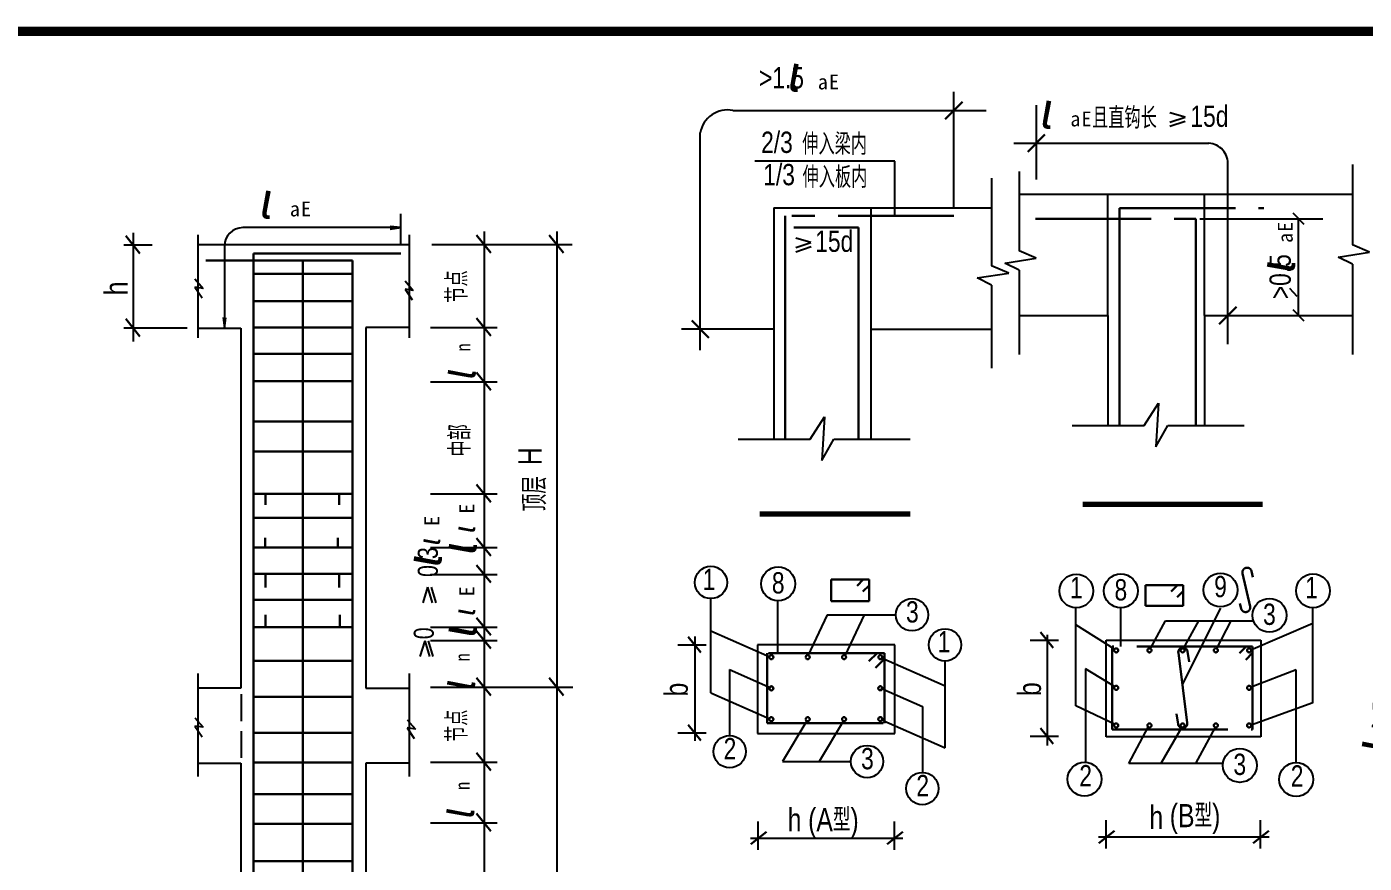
# Model space of a CAD drawing. Extents: x 299218 to 746073, y -331171 to -40619.
# Drawn here: x 425799 to 440238, y -141896 to -132872 of the extents above; entities that cross this region are included whole.
import ezdxf
from ezdxf.enums import TextEntityAlignment as Align

# ---------------------------------------------------------------- set-up
doc = ezdxf.new("R2010")
doc.units = 0
doc.header["$LTSCALE"] = 1000
doc.header["$MEASUREMENT"] = 0
doc.linetypes.add('CENTER', pattern=[2, 1.25, -0.25, 0.25, -0.25])
doc.layers.add('1', color=1, linetype='CENTER', lineweight=30)
for name, color, linetype in [('2', 7, 'Continuous'), ('3', 3, 'Continuous'), ('DIM_SYMB', 3, 'Continuous'), ('LP2', 2, 'Continuous'), ('PDIM', 3, 'Continuous'), ('PUB_DIM', 3, 'Continuous'), ('PUB_TITLE', 4, 'Continuous'), ('ZB2', 3, 'Continuous')]:
    doc.layers.add(name, color=color, linetype=linetype)
doc.styles.add('-宋体', font='', dxfattribs={"width": 0.8})
doc.styles.add('GS_Rein', font='GS_TXT.shx', dxfattribs={"width": 0.7, "bigfont": 'GS_HZTXT.shx'})
doc.styles.add('WMF-宋体0', font='')
doc.styles.get('-宋体').set_extended_font_data('SimSun')
doc.styles.get('WMF-宋体0').set_extended_font_data('SimSun')

# ---------------------------------------------------------------- blocks, each defined once
blk = doc.blocks.new('AA')
for p, q in [((-91, -39), (13, 52)), ((13, 52), (0, -39)), ((0, -39), (117, 39))]:
    blk.add_line(p, q)
blk = doc.blocks.new('A$C30D65830')
at = {"color": 7, "style": 'WMF-宋体0'}
for height, p in [(500, (-461, -101)), (300, (-154, -92))]:
    blk.add_text('ι', height=height, rotation=350, dxfattribs=at).set_placement(p)
blk.add_text('E', height=200, dxfattribs=at).set_placement((134, -97))
blk = doc.blocks.new('21')
at = {"color": 7, "style": 'WMF-宋体0'}
blk.add_text('ι', height=400, rotation=350, dxfattribs=at).set_placement((187212, -120479))
for s, p in [('a', (187568, -120476)), ('E', (187688, -120476))]:
    blk.add_text(s, height=160, dxfattribs=at).set_placement(p)

msp = doc.modelspace()

# ---------------------------------------------------------------- linework, layer by layer
for p, q in [((440110.2, -134358.3, -2616.3), (440110.2, -135224.8, -2616.3)), ((436214.8, -134506.5, -2616.3), (436214.8, -135450.4, -2616.3)), ((436511.6, -134433.8, -2616.3), (436511.6, -135290.7, -2616.3)), ((436696.8, -135369.9, -2616.3), (436511.6, -135290.7, -2616.3)), ((440295.4, -135304.1, -2616.3), (440110.2, -135224.8, -2616.3)), ((436357.9, -135422, -2616.3), (436696.8, -135369.9, -2616.3)), ((436511.6, -135498.7, -2616.3), (436357.9, -135422, -2616.3)), ((439956.5, -135356.1, -2616.3), (440295.4, -135304.1, -2616.3)), ((440110.2, -135432.9, -2616.3), (439956.5, -135356.1, -2616.3)), ((440110.2, -135432.9, -2616.3), (440110.2, -136406.2, -2616.3)), ((436061.1, -135581.8, -2616.3), (436400, -135529.7, -2616.3)), ((436214.8, -135658.5, -2616.3), (436061.1, -135581.8, -2616.3)), ((436400, -135529.7, -2616.3), (436214.8, -135450.4, -2616.3)), ((436511.6, -135498.7, -2616.3), (436511.6, -136409.1, -2616.3)), ((436214.8, -135658.5, -2616.3), (436214.8, -136554.4, -2616.3)), ((438515, -135986.5, -2616.3), (440110.2, -135986.5, -2616.3)), ((437861, -137174.2, -2616.3), (438018.3, -136932.8, -2616.3)), ((438018.3, -136932.8, -2616.3), (437986.8, -137404, -2616.3)), ((434255.8, -137322.4, -2616.3), (434413, -137081, -2616.3)), ((434413, -137081, -2616.3), (434381.6, -137552.2, -2616.3)), ((437084, -137174.2, -2616.3), (437861, -137174.2, -2616.3)), ((437986.8, -137404, -2616.3), (438116.5, -137174.2, -2616.3)), ((438116.5, -137174.2, -2616.3), (438942.3, -137174.2, -2616.3)), ((433478.7, -137322.4, -2616.3), (434255.8, -137322.4, -2616.3)), ((434381.6, -137552.2, -2616.3), (434511.3, -137322.4, -2616.3)), ((434511.3, -137322.4, -2616.3), (435337.1, -137322.4, -2616.3))]:
    msp.add_line(p, q)
at = {"color": 0, "linetype": 'ByBlock'}
for p, q in [((438464.4, -134943.4, -2616.3), (439791.9, -134943.4, -2616.3)), ((439591.3, -135004.4, -2616.3), (439469.2, -134882.3, -2616.3)), ((439530.2, -135986.5, -2616.3), (439530.2, -134943.4, -2616.3)), ((439591.3, -136047.5, -2616.3), (439469.2, -135925.4, -2616.3))]:
    msp.add_line(p, q, dxfattribs=at)
at = {"layer": '1', "color": 6}
for p, q in [((435899.5, -133683, -2616.3), (435714.5, -133868, -2616.3)), ((436790.9, -134034.6, -2616.3), (436605.9, -134219.6, -2616.3)), ((437596.7, -134830, -2616.3), (439155.6, -134830, -2616.3)), ((435807.9, -134911.5, -2616.3), (433985.4, -134911.5, -2616.3)), ((436687.8, -134943.4, -2616.3), (438420.8, -134943.4, -2616.3)), ((426868.9, -135128.8, -12419.9), (427021.1, -135319.1, -12419.9)), ((430655.8, -135121.4, -12419.9), (430807.9, -135311.7, -12419.9)), ((431440.1, -135121.4, -12419.9), (431592.2, -135311.7, -12419.9)), ((434078.7, -135037.7, -2616.3), (434776.8, -135037.7, -2616.3)), ((430655.8, -136014.8, -12419.9), (430807.9, -136205, -12419.9)), ((438858.6, -135894, -2616.3), (438673.6, -136079, -2616.3)), ((426868.9, -136021.5, -12419.9), (427021.1, -136211.8, -12419.9)), ((432977.6, -136042.2, -2616.3), (433162.6, -136227.2, -2616.3)), ((430655.8, -136602.1, -12419.9), (430807.9, -136792.4, -12419.9)), ((430655.8, -137808.9, -12419.9), (430807.9, -137999.1, -12419.9)), ((430655.8, -138390.2, -12419.9), (430807.9, -138580.4, -12419.9)), ((430655.8, -138678.7, -12419.9), (430807.9, -138868.9, -12419.9)), ((439037, -138808.2, -5232.6), (439022.2, -138745.7, -5232.6)), ((434483.1, -138836.3, -10465.2), (434483.1, -139069.1, -10465.2)), ((434891.9, -138836.3, -10465.2), (434483.1, -138836.3, -10465.2)), ((434829.1, -138836.3, -10465.2), (434762.5, -138902.9, -10465.2)), ((434891.9, -138899.1, -10465.2), (434825.3, -138965.7, -10465.2)), ((434891.9, -139069.1, -10465.2), (434891.9, -138836.3, -10465.2)), ((437875.7, -138896.5, -5232.6), (437875.7, -139118.5, -5232.6)), ((438284.5, -138896.5, -5232.6), (437875.7, -138896.5, -5232.6)), ((438221.7, -138896.5, -5232.6), (438155.1, -138963.1, -5232.6)), ((438284.5, -139118.5, -5232.6), (438284.5, -138896.5, -5232.6)), ((439006.2, -139125, -5232.6), (438924.9, -138768.8, -5232.6)), ((438284.5, -138959.3, -5232.6), (438217.9, -139025.9, -5232.6)), ((434483.1, -139069.1, -10465.2), (434891.9, -139069.1, -10465.2)), ((437875.7, -139118.5, -5232.6), (438284.5, -139118.5, -5232.6)), ((438908.9, -139148.1, -5232.6), (438896.4, -139095.2, -5232.6)), ((430655.8, -139246.9, -12419.9), (430807.9, -139437.1, -12419.9)), ((430655.8, -139390.8, -12419.9), (430807.9, -139581.1, -12419.9)), ((432940.9, -139454, -10465.2), (433075.9, -139622.7, -10465.2)), ((436744.2, -139404.1, -5232.6), (436879.1, -139572.8, -5232.6)), ((439033.7, -139556.2, -5232.6), (437517.3, -139556.2, -5232.6)), ((437517.3, -139556.2, -5232.6), (437517.3, -140453.4, -5232.6)), ((438963.9, -139556.2, -5232.6), (438889.9, -139630.2, -5232.6)), ((439033.7, -139626, -5232.6), (438959.7, -139700, -5232.6)), ((439033.7, -140453.4, -5232.6), (439033.7, -139556.2, -5232.6)), ((435057.6, -139629.4, -10465.2), (433793.8, -139629.4, -10465.2)), ((433793.8, -139629.4, -10465.2), (433793.8, -140384, -10465.2)), ((434979.9, -139629.4, -10465.2), (434891.6, -139717.7, -10465.2)), ((435057.6, -139691.2, -10465.2), (434961.4, -139787.5, -10465.2)), ((435057.6, -140384, -10465.2), (435057.6, -139629.4, -10465.2)), ((430655.8, -139895, -12419.9), (430807.9, -140085.3, -12419.9)), ((431440.1, -139895, -12419.9), (431592.2, -140085.3, -12419.9)), ((432940.9, -140403, -10465.2), (433075.9, -140571.7, -10465.2)), ((433793.8, -140384, -10465.2), (435057.6, -140384, -10465.2)), ((436744.2, -140439.2, -5232.6), (436879.1, -140608, -5232.6)), ((437517.3, -140453.4, -5232.6), (439033.7, -140453.4, -5232.6)), ((430655.8, -140704.6, -12419.9), (430807.9, -140894.8, -12419.9)), ((430655.8, -141357.9, -12419.9), (430807.9, -141548.1, -12419.9)), ((433784.9, -141556.1, -10465.2), (433616.1, -141691, -10465.2)), ((435256.4, -141556.1, -10465.2), (435087.6, -141691, -10465.2)), ((437542.2, -141544.7, -5232.6), (437373.4, -141679.6, -5232.6)), ((439209.5, -141544.7, -5232.6), (439040.7, -141679.6, -5232.6))]:
    msp.add_line(p, q, dxfattribs=at)
at = {"layer": '1', "color": 6, "linetype": 'ByBlock'}
for p, q in [((437596.7, -134830, -2616.3), (437596.7, -137174.2, -2616.3)), ((433985.4, -134911.5, -2616.3), (433985.4, -137322.4, -2616.3)), ((438420.8, -137174.2, -2616.3), (438420.8, -134943.4, -2616.3)), ((434776.8, -135037.7, -2616.3), (434776.8, -137322.4, -2616.3)), ((429316.1, -135395, -12419.9), (427731.3, -135395, -12419.9)), ((428245.8, -135317.1, -12419.9), (428245.8, -155944.2, -12419.9)), ((429836, -135317.1, -12419.9), (428245.8, -135317.1, -12419.9)), ((428780.9, -135395, -12419.9), (428780.9, -155952.6, -12419.9)), ((429316.1, -155944.2, -12419.9), (429316.1, -135395, -12419.9)), ((428245.8, -135536.9, -12419.9), (429316.1, -135536.9, -12419.9)), ((428245.8, -135831.8, -12419.9), (429316.1, -135831.8, -12419.9)), ((428245.8, -136115.3, -12419.9), (429316.1, -136115.3, -12419.9)), ((428245.8, -136398.7, -12419.9), (429316.1, -136398.7, -12419.9)), ((428245.8, -136693.6, -12419.9), (429316.1, -136693.6, -12419.9)), ((428245.8, -137132.2, -12419.9), (429316.1, -137132.2, -12419.9)), ((428245.8, -137455.8, -12419.9), (429316.1, -137455.8, -12419.9)), ((428245.8, -137909.8, -12419.9), (429316.1, -137909.8, -12419.9)), ((428375.5, -138028.8, -12419.9), (428375.5, -137909.8, -12419.9)), ((429170.9, -138028.8, -12419.9), (429170.9, -137909.8, -12419.9)), ((428245.8, -138168.5, -12419.9), (429316.1, -138168.5, -12419.9)), ((428374.4, -138491.1, -12419.9), (428374.4, -138383.7, -12419.9)), ((429158.5, -138491.1, -12419.9), (429158.5, -138383.7, -12419.9)), ((428245.8, -138491.1, -12419.9), (429316.1, -138491.1, -12419.9)), ((428245.8, -138772.6, -12419.9), (429316.1, -138772.6, -12419.9)), ((428376.7, -138921.9), (428376.7, -138779.6)), ((429170.1, -138921.9, -12419.9), (429170.1, -138779.6, -12419.9)), ((428245.8, -139053.4, -12419.9), (429316.1, -139053.4, -12419.9)), ((428376.4, -139343.5, -12419.9), (428376.4, -139214.9, -12419.9)), ((429179.6, -139344.9, -12419.9), (429179.6, -139216.3, -12419.9)), ((428245.8, -139348.4, -12419.9), (429316.1, -139348.4, -12419.9)), ((428245.8, -139713.6, -12419.9), (429316.1, -139713.6, -12419.9)), ((428245.8, -140102.1, -12419.9), (429316.1, -140102.1, -12419.9)), ((428245.8, -140490.7, -12419.9), (429316.1, -140490.7, -12419.9)), ((428245.8, -140809.1, -12419.9), (429316.1, -140809.1, -12419.9)), ((428245.8, -141150.9, -12419.9), (429316.1, -141150.9, -12419.9)), ((428245.8, -141469.2, -12419.9), (429316.1, -141469.2, -12419.9)), ((428245.8, -141875.1, -12419.9), (429316.1, -141875.1, -12419.9))]:
    msp.add_line(p, q, dxfattribs=at)
at = {"layer": '1', "color": 6, "elevation": -5232.6}
msp.add_lwpolyline([(438346.9, -139723.2), (438330.4, -139610.8, 1), (438231.5, -139625.3), (438327.3, -140381.4, -1), (438228.4, -140395.9), (438212, -140283.5)], format="xyb", dxfattribs=at)
at = {"layer": '1', "color": 6}
for centre in [(437560.8, -139599.2, -5232.6), (437919.4, -139599.2, -5232.6), (438277.9, -139599.2, -5232.6), (438636.4, -139599.2, -5232.6), (438995, -139599.2, -5232.6), (433837.4, -139672.4, -10465.2), (434229.8, -139672.4, -10465.2), (434622.3, -139672.4, -10465.2), (435014.6, -139673, -10465.2), (433837.4, -140009.2, -10465.2), (435014, -140008.4, -10465.2), (437560.8, -140003.5, -5232.6), (438995, -140003.5, -5232.6), (433837.4, -140341.8, -10465.2), (434229.8, -140341.8, -10465.2), (434622.3, -140341.8, -10465.2), (435014, -140340.9, -10465.2), (437560.8, -140408.9, -5232.6), (437919.4, -140408.9, -5232.6), (438277.9, -140408.9, -5232.6), (438636.4, -140408.9, -5232.6), (438995, -140408.9, -5232.6)]:
    msp.add_circle(centre, 21.8, dxfattribs=at)
for centre, start, end in [((438973.6, -138757.3, -5232.6), 13.32426, 193.32426), ((438957.6, -139136.5, -5232.6), 193.32426, 13.32426)]:
    msp.add_arc(centre, 50, start, end, dxfattribs=at)
at = {"layer": '2', "color": 2, "ltscale": 15}
for p, q in [((436511.6, -134678.3, -2616.3), (440110.2, -134678.3, -2616.3)), ((437468.5, -135986.5, -2616.3), (437468.5, -134678.3, -2616.3)), ((438515, -135986.5, -2616.3), (438515, -134678.3, -2616.3)), ((433863.2, -134826.5, -2616.3), (433863.2, -137322.4, -2616.3)), ((433863.2, -134826.5, -2616.3), (436214.8, -134826.5, -2616.3)), ((434909.8, -134826.5, -2616.3), (434909.8, -136134.7, -2616.3)), ((429836, -135231, -12419.9), (429836, -134889.3, -12419.9)), ((426949.6, -135095.2, -12419.9), (426949.6, -136269.2, -12419.9)), ((427644.8, -135117.5, -12419.9), (427644.8, -136227.3, -12419.9)), ((429836, -135039.3, -12419.9), (428130.6, -135039.3, -12419.9)), ((429720.9, -135053.9, -12419.9), (429836, -135039.3, -12419.9)), ((429836, -135039.3, -12419.9), (429722.5, -135025.9, -12419.9)), ((429926, -135117.5, -12419.9), (429926, -136227.3, -12419.9)), ((430736.5, -135080.4, -12419.9), (430736.5, -155612.1, -12419.9)), ((431520.8, -135080.4, -12419.9), (431520.8, -156323.3, -12419.9)), ((427151.7, -135229.7, -12419.9), (426847.7, -135229.7, -12419.9)), ((429926, -135225.4, -12419.9), (427644.8, -135225.4, -12419.9)), ((427933.9, -135236, -12419.9), (427933.9, -136124.2, -12419.9)), ((430171.1, -135222.3, -12419.9), (431686.2, -135222.3, -12419.9)), ((427919.4, -136009.1, -12419.9), (427933.9, -136124.2, -12419.9)), ((427933.9, -136124.2, -12419.9), (427947.3, -136010.7, -12419.9)), ((436511.6, -135986.5, -2616.3), (437468.5, -135986.5, -2616.3)), ((437468.5, -135986.5, -2616.3), (437468.5, -137174.2, -2616.3)), ((438515, -135986.5, -2616.3), (438515, -137174.2, -2616.3)), ((438558.6, -135986.5, -2616.3), (439791.9, -135986.5, -2616.3)), ((427287.6, -136122.5, -12419.9), (426847.7, -136122.5, -12419.9)), ((427529.9, -136122.5, -12419.9), (427090, -136122.5, -12419.9)), ((427644.8, -136124.2, -12419.9), (428111.8, -136124.2, -12419.9)), ((428111.8, -136124.2, -12419.9), (428111.8, -140007.1, -12419.9)), ((429459, -136117.6, -12419.9), (429459, -140007.1, -12419.9)), ((429926, -136117.6, -12419.9), (429459, -136117.6, -12419.9)), ((430159.4, -136115.7, -12419.9), (430875.8, -136115.7, -12419.9)), ((434909.8, -136134.7, -2616.3), (434909.8, -137322.4, -2616.3)), ((434909.8, -136134.7, -2616.3), (436214.8, -136134.7, -2616.3)), ((430159.4, -136703, -12419.9), (430875.8, -136703, -12419.9)), ((430159.4, -137909.8, -12419.9), (430875.8, -137909.8, -12419.9)), ((430159.4, -138491.1, -12419.9), (430875.8, -138491.1, -12419.9)), ((430159.4, -138779.6, -12419.9), (430875.8, -138779.6, -12419.9)), ((430078.1, -139085.4), (430128.7, -138916.8)), ((430179.3, -139085.4), (430128.7, -138916.8)), ((430218, -139085.4), (430167.4, -138916.8)), ((433185.2, -140057.7, -10465.2), (433185.2, -139041.3, -10465.2)), ((433907.5, -139621.3, -10465.2), (433907.5, -139065.4, -10465.2)), ((437125.1, -140196.4, -5232.6), (437125.1, -139141.8, -5232.6)), ((437609.6, -139556.2, -5232.6), (437609.6, -139140.5, -5232.6)), ((438274.9, -139967.9, -5232.6), (438689.1, -139142.7, -5232.6)), ((439684.9, -140166.6, -5232.6), (439684.9, -139139.8, -5232.6)), ((434441.5, -139215.9, -10465.2), (434231.6, -139659.6, -10465.2)), ((434441.5, -139215.9, -10465.2), (435181.9, -139215.9, -10465.2)), ((434839.2, -139215.9, -10465.2), (434629.4, -139659.6, -10465.2)), ((437543.5, -139586, -5232.6), (437125.1, -139324.5, -5232.6)), ((437930.7, -139580.6, -5232.6), (438094.4, -139281.6, -5232.6)), ((438094.4, -139281.6, -5232.6), (439033.5, -139281.6, -5232.6)), ((438288.5, -139580.2, -5232.6), (438451.9, -139281.6, -5232.6)), ((438648.5, -139581.1, -5232.6), (438800.9, -139281.6, -5232.6)), ((439015.6, -139591.9, -5232.6), (439684.9, -139306.6, -5232.6)), ((430159.4, -139347.8, -12419.9), (430875.8, -139347.8, -12419.9)), ((433012.5, -139451.6, -10465.2), (433012.5, -140574.1, -10465.2)), ((433185.2, -139390, -10465.2), (433821.6, -139669.3, -10465.2)), ((436815.8, -139433.2, -5232.6), (436815.8, -140626.1, -5232.6)), ((430047.9, -139664.9), (430098.5, -139496.3)), ((430149.1, -139664.9), (430098.5, -139496.3)), ((430187.8, -139664.9), (430137.2, -139496.3)), ((430159.4, -139491.7, -12419.9), (430875.8, -139491.7, -12419.9)), ((433134.9, -139543.5, -10465.2), (432828.9, -139543.5, -10465.2)), ((435170.9, -139538.6, -10465.2), (433688.3, -139538.6, -10465.2)), ((433688.3, -139538.6, -10465.2), (433688.3, -140498, -10465.2)), ((435170.9, -140498, -10465.2), (435170.9, -139538.6, -10465.2)), ((436938.1, -139493.6, -5232.6), (436632.2, -139493.6, -5232.6)), ((437451.3, -139490.2, -5232.6), (439121.3, -139490.2, -5232.6)), ((437451.3, -140532.6, -5232.6), (437451.3, -139490.2, -5232.6)), ((439121.3, -139490.2, -5232.6), (439121.3, -140532.6, -5232.6)), ((435021, -139677.9, -10465.2), (435712.5, -139981.7, -10465.2)), ((435712.5, -140649.4, -10465.2), (435712.5, -139714.7, -10465.2)), ((427644.8, -139849, -12419.9), (427644.8, -140958.8, -12419.9)), ((429926, -139849, -12419.9), (429926, -140958.8, -12419.9)), ((433387.1, -139806.6, -10465.2), (433387.1, -140517.1, -10465.2)), ((433387.1, -139806.6, -10465.2), (433833.8, -140002.6, -10465.2)), ((437230.6, -139799.8, -5232.6), (437230.6, -140806.7, -5232.6)), ((437543.7, -139990, -5232.6), (437230.6, -139799.8, -5232.6)), ((439503.2, -139809.9, -5232.6), (439016, -139997.5, -5232.6)), ((439503.2, -140809, -5232.6), (439503.2, -139809.9, -5232.6)), ((428111.8, -140007.1, -12419.9), (427644.8, -140007.1, -12419.9)), ((429459, -140007.1, -12419.9), (429926, -140007.1, -12419.9)), ((430159.4, -139995.9, -12419.9), (431695.4, -139995.9, -12419.9)), ((433185.2, -140057.7, -10465.2), (433821.6, -140337, -10465.2)), ((435021, -140008.7, -10465.2), (435467.7, -140204.7, -10465.2)), ((428112.2, -140073.4, -12419.9), (428112.2, -140364.4, -12419.9)), ((435467.7, -140204.7, -10465.2), (435467.7, -140915.3, -10465.2)), ((437542.4, -140397.3, -5232.6), (437125.1, -140196.4, -5232.6)), ((439015.9, -140402.7, -5232.6), (439684.9, -140162.7, -5232.6)), ((435021, -140345.6, -10465.2), (435712.5, -140649.4, -10465.2)), ((428112.2, -140471.4, -12419.9), (428112.2, -140757.5, -12419.9)), ((433134.9, -140492.5, -10465.2), (432828.9, -140492.5, -10465.2)), ((434219.4, -140357.9, -10465.2), (433956.2, -140798.9, -10465.2)), ((434617.1, -140357.9, -10465.2), (434354, -140798.9, -10465.2)), ((437695.6, -140818.3, -5232.6), (437907.2, -140426.9, -5232.6)), ((438267.4, -140428, -5232.6), (438043.7, -140818.3, -5232.6)), ((438628.5, -140429.2, -5232.6), (438417.9, -140818.3, -5232.6)), ((433688.3, -140498, -10465.2), (435170.9, -140498, -10465.2)), ((436938.1, -140528.7, -5232.6), (436632.2, -140528.7, -5232.6)), ((439121.3, -140532.6, -5232.6), (437451.3, -140532.6, -5232.6)), ((427644.8, -140816, -12419.9), (428111.8, -140816, -12419.9)), ((428111.8, -140816, -12419.9), (428111.8, -144754.6, -12419.9)), ((429926, -140816, -12419.9), (429459, -140816, -12419.9)), ((429459, -140816, -12419.9), (429459, -144754.6, -12419.9)), ((430159.4, -140805.5, -12419.9), (430875.8, -140805.5, -12419.9)), ((433956.2, -140798.9, -10465.2), (434696.7, -140798.9, -10465.2)), ((438713.3, -140818.3, -5232.6), (437695.6, -140818.3, -5232.6)), ((430159.4, -141458.8, -12419.9), (430875.8, -141458.8, -12419.9)), ((433695.4, -141750, -10465.2), (433695.4, -141444, -10465.2)), ((435166.9, -141750, -10465.2), (435166.9, -141444, -10465.2)), ((437452.7, -141738.6, -5232.6), (437452.7, -141432.7, -5232.6)), ((439119.9, -141738.6, -5232.6), (439119.9, -141432.7, -5232.6)), ((435258.7, -141627.6, -10465.2), (433613.8, -141627.6, -10465.2)), ((439211.8, -141616.2, -5232.6), (437371, -141616.2, -5232.6))]:
    msp.add_line(p, q, dxfattribs=at)
for centre, radius in [((433185.2, -138867, -10465.2), 174.4), ((433911.8, -138882.5, -10465.2), 182.9), ((437129.9, -138959, -5232.6), 182.9), ((437610.8, -138957.6, -5232.6), 182.9), ((438686.9, -138948.2, -5232.6), 182.9), ((439684.9, -138956.9, -5232.6), 182.9), ((435356.3, -139215.9, -10465.2), 174.4), ((439214.6, -139221.3, -5232.6), 182.9), ((435712.5, -139540.3, -10465.2), 174.4), ((433387.1, -140691.5, -10465.2), 174.4), ((434871, -140798.9, -10465.2), 174.4), ((438894.8, -140840.2, -5232.6), 182.9), ((435467.7, -141089.7, -10465.2), 174.4), ((437218, -140989.2, -5232.6), 182.9), ((439503.2, -140991.8, -5232.6), 182.9)]:
    msp.add_circle(centre, radius, dxfattribs=at)
msp.add_arc((428130.6, -135236, -12419.9), 196.6, 90, 180, dxfattribs=at)
at = {"layer": 'DIM_SYMB', "const_width": 56}
for points in [[(437198.5, -138024.5), (439143.1, -138024.5)], [(433712.3, -138128.5), (435339.4, -138128.5)]]:
    msp.add_lwpolyline(points, dxfattribs=at)
at = {"layer": 'LP2'}
for p, q in [((438303.9, -133845.9, -2616.3), (438138.8, -133800.1, -2616.3)), ((438138.8, -133901, -2616.3), (438303.9, -133845.9, -2616.3)), ((438140, -133945.3, -2616.3), (438305, -133890.2, -2616.3)), ((434265.3, -135199.3, -2616.3), (434100.3, -135153.4, -2616.3)), ((434100.3, -135254.3, -2616.3), (434265.3, -135199.3, -2616.3)), ((434101.4, -135298.6, -2616.3), (434266.5, -135243.5, -2616.3))]:
    msp.add_line(p, q, dxfattribs=at)
at = {"layer": 'PDIM'}
for p, q in [((435172, -134323.4, -2616.3), (433659.8, -134323.4, -2616.3)), ((435172, -134911.5, -2616.3), (435172, -134323.4, -2616.3)), ((439431.3, -135691.1, -2616.3), (439510.3, -135778.8, -2616.3))]:
    msp.add_line(p, q, dxfattribs=at)
at = {"layer": 'PUB_DIM'}
for p, q in [((435807, -134826.5, -2616.3), (435807, -133572.7, -2616.3)), ((433421, -133775.5, -2616.3), (436156.1, -133775.5, -2616.3)), ((436698.4, -134519.5, -2616.3), (436698.4, -133718.4, -2616.3)), ((433070.1, -136361.5, -2616.3), (433070.1, -134015.3, -2616.3)), ((436455.1, -134127.1, -2616.3), (438559.3, -134127.1, -2616.3)), ((438766.1, -136295.9, -2616.3), (438766.1, -134333.6, -2616.3)), ((433863.2, -136134.7, -2616.3), (432866.9, -136134.7, -2616.3))]:
    msp.add_line(p, q, dxfattribs=at)
for centre, radius, start, end in [((433363.6, -134068.2, -2616.3), 298.2, 78.90367, 169.78643), ((438544.3, -134349, -2616.3), 222.4, 356.04346, 86.11921)]:
    msp.add_arc(centre, radius, start, end, dxfattribs=at)
at = {"layer": 'PUB_TITLE', "const_width": 100}
msp.add_lwpolyline([(388251.6, -172922.2), (459051.6, -172922.2), (459051.6, -132922.2), (388251.6, -132922.2)], close=True, dxfattribs=at)

# ---------------------------------------------------------------- block references
for p in [(246771, -13071.3), (249497.4, -13470.3), (241071.3, -14441.6)]:
    msp.add_blockref('21', p)
at = {"rotation": 90}
msp.add_blockref('21', (318989.6, -322772.4), dxfattribs=at)
at = {"xscale": 0.8000000000465661, "yscale": 0.8000000000465661, "zscale": 0.8000000000465661, "rotation": 90}
for p in [(430552.7, -138231.8), (430175.3, -138364.5), (430552.7, -139124.5), (440412.8, -140364.6)]:
    msp.add_blockref('A$C30D65830', p, dxfattribs=at)
at = {"layer": '2', "color": 2, "ltscale": 15, "xscale": 0.983240499976091, "yscale": 0.983240499976091, "zscale": 0.983240499976091, "rotation": 270}
for p in [(427653.5, -135682, -12419.9), (429921.4, -135703.2, -12419.9), (427653.5, -140415.6, -12419.9), (429944.1, -140436.8, -12419.9)]:
    msp.add_blockref('AA', p, dxfattribs=at)

# ---------------------------------------------------------------- texts
at = {"color": 7, "style": '-宋体', "width": 0.8}
for s, height, rotation, p in [('n', 160, 90, (430588.7, -136375.3)), ('ι', 400, 80, (430625.9, -136704.4)), ('n', 160, 90, (430580.8, -139718.5)), ('ι', 400, 80, (430619.3, -140058.2)), ('n', 160, 90, (430580.8, -141105.2)), ('ι', 400, 80, (430610.7, -141440.1))]:
    msp.add_text(s, height=height, rotation=rotation, dxfattribs=at).set_placement(p)
at = {"layer": '2', "color": 2, "ltscale": 15, "style": 'GS_Rein', "width": 0.8}
for s, height, p in [('节点', 230, (430558.2, -135674.5)), ('h', 250, (426888, -135694.6, -12419.9)), ('中部', 230, (430591.1, -137333.2, -12419.9)), ('H', 250, (431357.3, -137505.3, -12419.9)), ('顶层', 250, (431407.4, -137909.9, -12419.9)), ('0.3 ', 216.31, (430236.8, -138614.8, -12419.9)), ('0', 216.3, (430193.2, -139415.4, -12419.9)), ('b', 250, (432935.7, -140022.5, -10465.2)), ('b', 250, (436748.7, -140017.8, -5232.6)), ('节点', 230, (430558.2, -140412.8))]:
    msp.add_text(s, height=height, rotation=90, dxfattribs=at).set_placement(p, align=Align.CENTER)
for s, p in [('1', (433165.3, -138948.7, -10465.2)), ('8', (433911.8, -138986, -10465.2)), ('1', (437129.9, -139036.6, -5232.6)), ('8', (437610.8, -139061.1, -5232.6)), ('9', (438686.9, -139025.8, -5232.6)), ('1', (439669.5, -139036.8, -5232.6)), ('3', (435360.1, -139299.2, -10465.2)), ('3', (439214.6, -139324.7, -5232.6)), ('1', (435701.4, -139622, -10465.2)), ('2', (433390.9, -140774.8, -10465.2)), ('3', (434874.9, -140882.2, -10465.2)), ('3', (438894.8, -140943.6, -5232.6)), ('2', (437230.6, -141066.8, -5232.6)), ('2', (439513.5, -141069.4, -5232.6)), ('2', (435471.6, -141173, -10465.2))]:
    msp.add_text(s, height=230, dxfattribs=at).set_placement(p, align=Align.CENTER)
for s, p in [('h', (434013.4, -141551.7, -10465.2)), ('(A型)', (434234.3, -141551.7, -10465.2)), ('h', (437919.1, -141525.3, -5232.6)), ('(B型)', (438138.5, -141506.8, -10465.2))]:
    msp.add_text(s, height=250, dxfattribs=at).set_placement(p)
at = {"layer": '3', "color": 2, "style": 'GS_Rein', "width": 0.8}
for s, p in [('>1.5 ', (433704.2, -133537.2, -2616.3)), ('15d', (438361.7, -133952, -2616.3)), ('2/3', (433727.2, -134233.2, -2616.3)), ('1/3', (433750.2, -134581.8, -2616.3)), ('15d', (434311.5, -135300.3, -2616.3))]:
    msp.add_text(s, height=230, dxfattribs=at).set_placement(p)
msp.add_text('>0.5', height=230, rotation=90, dxfattribs=at).set_placement((439445.5, -135811.6, -2616.3))
at = {"layer": 'ZB2', "style": 'GS_Rein', "width": 0.8}
for s, p in [('且直钩长', (437300.1, -133970.5, -2616.3)), ('伸入梁内', (434171.3, -134253.5, -2616.3)), ('伸入板内', (434174.8, -134610.2, -2616.3))]:
    msp.add_text(s, height=230, dxfattribs=at).set_placement(p)

doc.saveas('drawing.dxf')
